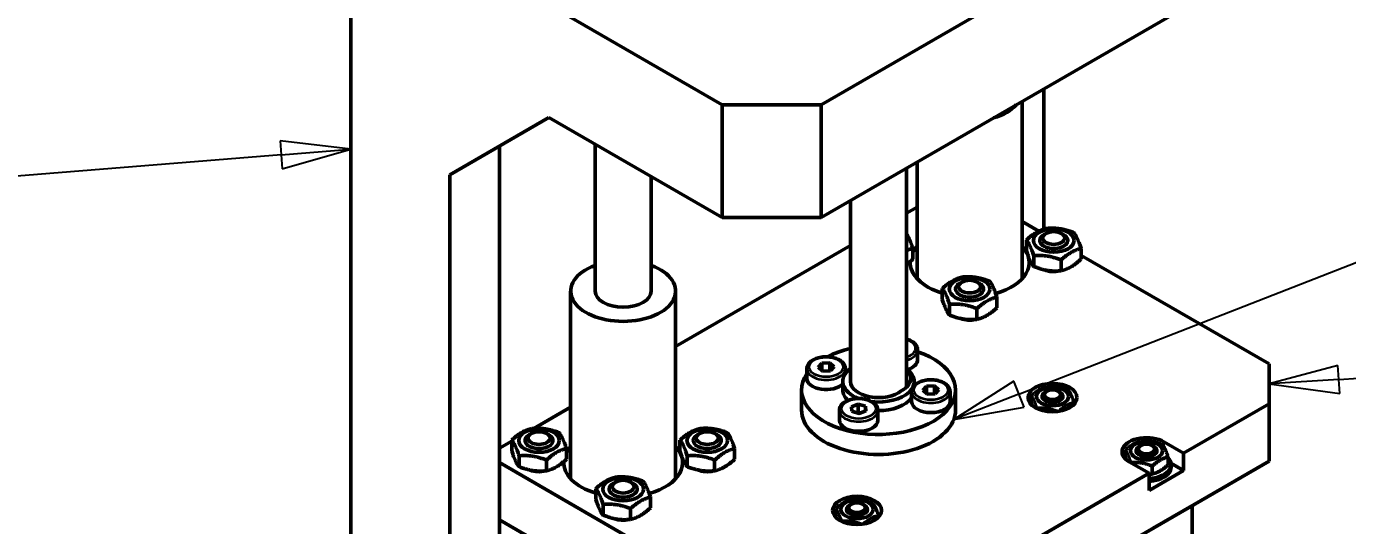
# Model space of a CAD drawing. Header units: millimetres. Extents: x -1205 to 1680, y -1175 to 1188.
# Drawn here: x 1182.7 to 1371.4, y 898.4 to 969.7 of the extents above; entities that cross this region are included whole.
import ezdxf

# ---------------------------------------------------------------- set-up
doc = ezdxf.new("R2010")
doc.units = ezdxf.units.MM
doc.header["$LTSCALE"] = 4
for name, color, linetype, lineweight in [('Symbol (ISO)', 7, 'Continuous', 25), ('Visible (ISO)', 7, 'Continuous', 50), ('Visible Narrow (ISO)', 7, 'Continuous', 35)]:
    doc.layers.add(name, color=color, linetype=linetype, lineweight=lineweight)
doc.styles.add('Note Text (ISO)', font='tahoma.ttf')

# ---------------------------------------------------------------- blocks, each defined once
blk = doc.blocks.new('Balloon2')
at = {"layer": 'Symbol (ISO)'}
for p, q in [((371.47, 236.974), (371.629, 236.974)), ((342.55, 229.828), (366.25, 231.382)), ((342.517, 230.327), (340.055, 229.664)), ((342.582, 229.329), (342.517, 230.327)), ((342.55, 229.828), (340.055, 229.664)), ((340.055, 229.664), (342.582, 229.329)), ((371.47, 226.474), (371.629, 226.474))]:
    blk.add_line(p, q, dxfattribs=at)
at = {"layer": 'Symbol (ISO)', "flags": 128}
blk.add_lwpolyline([(342.517, 230.327), (340.055, 229.664)], dxfattribs=at)
at = {"layer": 'Symbol (ISO)'}
for centre, start, end in [((371.47, 231.724), 90, 270), ((371.629, 231.724), 270, 90)]:
    blk.add_arc(centre, 5.25, start, end, dxfattribs=at)
blk.add_solid([(342.517, 230.327), (340.055, 229.664), (342.582, 229.329), (342.517, 230.327)], dxfattribs=at)
at = {"layer": 'Symbol (ISO)', "insert": (371.55, 231.761), "char_height": 3.5, "attachment_point": 5, "style": 'Note Text (ISO)'}
blk.add_mtext('001', dxfattribs=at)
blk = doc.blocks.new('Balloon3')
at = {"layer": 'Symbol (ISO)'}
for p, q in [((356.622, 227.781), (356.783, 227.781)), ((339.448, 223.85), (336.927, 223.47)), ((339.401, 222.851), (339.448, 223.85)), ((339.424, 223.351), (336.927, 223.47)), ((336.927, 223.47), (339.401, 222.851)), ((339.424, 223.351), (351.394, 222.78)), ((356.622, 217.281), (356.783, 217.281))]:
    blk.add_line(p, q, dxfattribs=at)
at = {"layer": 'Symbol (ISO)', "flags": 128}
blk.add_lwpolyline([(339.448, 223.85), (336.927, 223.47)], dxfattribs=at)
at = {"layer": 'Symbol (ISO)'}
for centre, start, end in [((356.622, 222.531), 90, 270), ((356.783, 222.531), 270, 90)]:
    blk.add_arc(centre, 5.25, start, end, dxfattribs=at)
blk.add_solid([(339.448, 223.85), (336.927, 223.47), (339.401, 222.851), (339.448, 223.85)], dxfattribs=at)
at = {"layer": 'Symbol (ISO)', "insert": (356.702, 222.568), "char_height": 3.5, "attachment_point": 5, "style": 'Note Text (ISO)'}
blk.add_mtext('003', dxfattribs=at)
blk = doc.blocks.new('Balloon6')
at = {"layer": 'Symbol (ISO)'}
for p, q in [((281.331, 241.213), (281.17, 241.213)), ((307.263, 238.048), (304.731, 238.346)), ((304.731, 238.346), (304.811, 237.35)), ((304.771, 237.848), (286.544, 236.382)), ((304.771, 237.848), (307.263, 238.048)), ((304.811, 237.35), (307.263, 238.048)), ((281.331, 230.713), (281.17, 230.713))]:
    blk.add_line(p, q, dxfattribs=at)
at = {"layer": 'Symbol (ISO)', "flags": 128}
blk.add_lwpolyline([(304.811, 237.35), (307.263, 238.048)], dxfattribs=at)
at = {"layer": 'Symbol (ISO)'}
for centre, start, end in [((281.17, 235.963), 90, 270), ((281.331, 235.963), 270, 90)]:
    blk.add_arc(centre, 5.25, start, end, dxfattribs=at)
blk.add_solid([(304.811, 237.35), (307.263, 238.048), (304.731, 238.346), (304.811, 237.35)], dxfattribs=at)
at = {"layer": 'Symbol (ISO)', "insert": (281.251, 236), "char_height": 3.5, "attachment_point": 5, "style": 'Note Text (ISO)'}
blk.add_mtext('002', dxfattribs=at)
blk = doc.blocks.new('Balloon17')
at = {"layer": 'Symbol (ISO)'}
for p, q in [((359.068, 245.454), (361.854, 245.454)), ((331.122, 229.303), (354.185, 238.299)), ((359.068, 234.954), (361.854, 234.954)), ((330.94, 229.769), (328.793, 228.395)), ((331.304, 228.837), (330.94, 229.769)), ((331.122, 229.303), (328.793, 228.395)), ((328.793, 228.395), (331.304, 228.837))]:
    blk.add_line(p, q, dxfattribs=at)
at = {"layer": 'Symbol (ISO)', "flags": 128}
blk.add_lwpolyline([(330.94, 229.769), (328.793, 228.395)], dxfattribs=at)
at = {"layer": 'Symbol (ISO)'}
for centre, start, end in [((359.068, 240.204), 90, 270), ((361.854, 240.204), 270, 90)]:
    blk.add_arc(centre, 5.25, start, end, dxfattribs=at)
blk.add_solid([(330.94, 229.769), (328.793, 228.395), (331.304, 228.837), (330.94, 229.769)], dxfattribs=at)
at = {"layer": 'Symbol (ISO)', "insert": (360.461, 240.24), "char_height": 3.5, "attachment_point": 5, "style": 'Note Text (ISO)'}
blk.add_mtext('1004', dxfattribs=at)

msp = doc.modelspace()

# ---------------------------------------------------------------- linework, layer by layer
at = {"layer": 'Visible (ISO)'}
for p, q in [((1366.938, 999.373), (1296.227, 958.548)), ((1229.052, 983.17), (1229.052, 827.909)), ((1239.658, 983.043), (1282.085, 958.548)), ((1296.227, 942.422), (1366.938, 983.247)), ((1328.047, 960.793), (1328.047, 940.768)), ((1324.94, 933.697), (1324.94, 959)), ((1296.227, 958.548), (1282.085, 958.548)), ((1282.085, 958.548), (1282.085, 942.422)), ((1296.227, 942.422), (1296.227, 958.548)), ((1257.336, 956.711), (1243.194, 948.546)), ((1257.336, 956.711), (1282.085, 942.422)), ((1250.265, 952.628), (1250.265, 852.199)), ((1263.943, 931.924), (1263.943, 952.897)), ((1308.428, 918.235), (1308.428, 949.466)), ((1309.94, 933.697), (1309.94, 950.339)), ((1243.194, 848.117), (1243.194, 948.546)), ((1271.943, 931.924), (1271.943, 948.278)), ((1300.428, 919.024), (1300.428, 944.848)), ((1308.428, 943.051), (1309.94, 943.924)), ((1282.085, 942.422), (1296.227, 942.422)), ((1324.94, 941.883), (1327.348, 940.492)), ((1328.35, 940.147), (1328.047, 939.971)), ((1330.572, 940.147), (1330.875, 939.971)), ((1275.443, 924.007), (1300.428, 938.432)), ((1325.557, 937.684), (1325.557, 939.221)), ((1309.323, 936.476), (1309.323, 938.013)), ((1326.603, 935.43), (1326.603, 936.967)), ((1330.507, 934.826), (1330.507, 936.363)), ((1333.365, 936.476), (1333.365, 938.013)), ((1333.365, 937.019), (1360.22, 921.514)), ((1316.33, 933.207), (1316.026, 933.031)), ((1318.551, 933.207), (1318.854, 933.031)), ((1260.443, 905.12), (1260.443, 931.924)), ((1275.443, 905.12), (1275.443, 931.924)), ((1313.536, 930.744), (1313.536, 932.281)), ((1321.344, 929.536), (1321.344, 931.073)), ((1314.582, 928.49), (1314.582, 930.027)), ((1318.486, 927.886), (1318.486, 929.423)), ((1310.02, 923.505), (1310.02, 922.117)), ((1295.797, 921.036), (1296.318, 921.631)), ((1296.318, 921.631), (1297.471, 921.668)), ((1296.318, 920.576), (1296.318, 921.631)), ((1297.471, 921.668), (1298.103, 921.11)), ((1297.471, 920.512), (1297.471, 921.668)), ((1360.22, 921.514), (1360.22, 915.798)), ((1294.2, 920.828), (1294.2, 919.44)), ((1296.429, 920.478), (1295.797, 921.036)), ((1297.582, 920.515), (1296.429, 920.478)), ((1298.103, 921.11), (1297.582, 920.515)), ((1299.7, 920.828), (1299.7, 920.128)), ((1293.428, 914.942), (1293.428, 917.8)), ((1299.328, 917.8), (1299.328, 919.024)), ((1309.156, 917.547), (1309.156, 916.159)), ((1309.528, 918.42), (1309.528, 919.024)), ((1310.753, 917.755), (1311.274, 918.35)), ((1311.385, 917.197), (1310.753, 917.755)), ((1311.274, 918.35), (1312.427, 918.387)), ((1311.274, 918.35), (1311.274, 917.295)), ((1312.427, 918.387), (1313.059, 917.829)), ((1312.427, 917.23), (1312.427, 918.387)), ((1313.059, 917.829), (1312.538, 917.234)), ((1314.656, 917.547), (1314.656, 916.159)), ((1315.428, 914.942), (1315.428, 917.8)), ((1328.44, 917.612), (1328.224, 917.487)), ((1330.128, 917.612), (1330.345, 917.487)), ((1300.556, 915.416), (1301.522, 915.781)), ((1301.522, 915.781), (1302.553, 915.48)), ((1301.522, 914.556), (1301.522, 915.781)), ((1302.553, 915.48), (1302.617, 914.814)), ((1302.553, 915.48), (1302.553, 914.79)), ((1312.538, 917.234), (1311.385, 917.197)), ((1326.217, 915.802), (1326.217, 916.937)), ((1327.784, 916.875), (1327.784, 916.875)), ((1330.784, 916.875), (1330.784, 916.875)), ((1332.351, 915.744), (1332.351, 915.988)), ((1360.22, 915.798), (1348.023, 908.756)), ((1360.22, 915.798), (1360.22, 907.633)), ((1255.195, 912.317), (1260.443, 915.347)), ((1298.836, 914.87), (1298.836, 913.482)), ((1300.62, 914.75), (1300.556, 915.416)), ((1301.65, 914.449), (1300.62, 914.75)), ((1302.617, 914.814), (1301.65, 914.449)), ((1304.336, 914.87), (1304.336, 913.482)), ((1250.265, 909.471), (1252.018, 910.483)), ((1252.018, 909.107), (1252.018, 910.643)), ((1254.811, 911.569), (1254.508, 911.394)), ((1257.032, 911.569), (1257.336, 911.394)), ((1276.06, 909.107), (1276.06, 910.643)), ((1278.853, 911.569), (1278.549, 911.394)), ((1281.074, 911.569), (1281.378, 911.394)), ((1341.876, 909.856), (1341.659, 909.73)), ((1343.563, 909.856), (1343.78, 909.73)), ((1345.194, 910.389), (1348.023, 908.756)), ((1253.064, 906.853), (1253.064, 908.39)), ((1259.826, 907.899), (1259.826, 909.436)), ((1277.106, 906.853), (1277.106, 908.39)), ((1283.867, 907.899), (1283.867, 909.436)), ((1339.652, 908.046), (1339.652, 909.18)), ((1341.219, 909.118), (1341.219, 909.118)), ((1344.219, 909.118), (1344.219, 909.118)), ((1345.787, 907.097), (1345.787, 908.231)), ((1348.023, 908.756), (1348.023, 906.307)), ((1293.045, 882.73), (1250.265, 907.429)), ((1256.968, 906.249), (1256.968, 907.786)), ((1281.01, 906.249), (1281.01, 907.786)), ((1360.22, 907.633), (1302.945, 874.565)), ((1343.073, 905.898), (1340.244, 907.531)), ((1340.474, 907.399), (1340.474, 907.409)), ((1348.023, 906.307), (1343.073, 903.449)), ((1343.541, 905.8), (1343.541, 906.934)), ((1346.202, 907.358), (1348.023, 906.307)), ((1346.219, 907.158), (1346.219, 906.75)), ((1266.832, 904.629), (1266.529, 904.454)), ((1269.053, 904.629), (1269.357, 904.454)), ((1343.073, 905.898), (1320.092, 892.63)), ((1343.073, 903.449), (1343.073, 905.898)), ((1264.039, 902.167), (1264.039, 903.703)), ((1271.846, 900.959), (1271.846, 902.495)), ((1265.085, 899.913), (1265.085, 901.449)), ((1268.989, 899.309), (1268.989, 900.845)), ((1298.286, 899.677), (1298.286, 900.811)), ((1299.854, 900.749), (1299.854, 900.749)), ((1300.51, 901.487), (1300.293, 901.361)), ((1302.197, 901.487), (1302.414, 901.361)), ((1302.854, 900.749), (1302.854, 900.749)), ((1343.603, 898.04), (1349.26, 901.306)), ((1349.26, 894.774), (1349.26, 901.306)), ((1293.045, 874.565), (1250.265, 899.264)), ((1304.421, 899.618), (1304.421, 899.862))]:
    msp.add_line(p, q, dxfattribs=at)
for centre, major_axis, start_param, end_param in [((1317.44, 960.502), (7.5, 0), 5.1878695, 5.8077048), ((1317.44, 936.007), (-8.5, 0), 5.793228, 5.9818793), ((1317.44, 936.007), (8.5, 0), 5.1661284, 6.7731426), ((1329.461, 939.155), (-2, 0), 5.4977871, 10.2101761), ((1267.943, 931.924), (-7.5, 0), 5.2749252, 10.433038), ((1317.44, 936.007), (-8.5, 0), 6.2551735, 7.3768153), ((1329.44, 936.007), (-2.25, 0), 0.9455877, 1.9735268), ((1317.44, 932.215), (-2, 0), 5.4977871, 10.2101761), ((1267.943, 931.924), (4, 0), 3.1415927, 6.2831853), ((1317.44, 929.078), (-2.25, 0), 0.9926425, 1.9430168), ((1304.428, 917.8), (-11, 0), 5.9063737, 10.4623179), ((1304.428, 917.8), (-11, 0), 5.0845575, 5.4405017), ((1307.27, 922.117), (2.75, 0), 5.2137633, 6.2831853), ((1296.95, 919.44), (-2.75, 0), 0, 2.6155976), ((1304.428, 919.024), (-5.1, 0), 5.6139781, 7.2597823), ((1304.428, 919.024), (5.1, 0), 4.5221524, 6.9523925), ((1304.428, 919.024), (5, 0), 0.532271, 0.6435011), ((1304.428, 917.8), (-5.1, 0), 0, 0.5358108), ((1304.428, 919.024), (-4, 0), 0, 2.5213178), ((1329.284, 916.875), (-1.5, 0), 5.484474, 10.2234892), ((1329.284, 916.875), (-1.5, 0), 5.4977871, 10.2101761), ((1304.428, 917.8), (5.1, 0), 4.6943991, 5.8990195), ((1311.906, 916.159), (2.75, 0), 3.1415927, 6.2831853), ((1304.428, 914.942), (-11, 0), 0, 3.1415927), ((1301.586, 913.482), (2.75, 0), 3.1415927, 6.2831853), ((1255.922, 910.578), (-2, 0), 5.4977871, 10.2101761), ((1279.964, 910.578), (-2, 0), 5.4977871, 10.2101761), ((1342.719, 908.96), (-3.5, 0), 3.9269908, 7.0685835), ((1267.943, 907.429), (-8.5, 0), 5.793228, 5.9818793), ((1267.943, 907.429), (8.5, 0), 5.1661284, 6.7731426), ((1342.719, 907.158), (-3.5, 0), 5.7806213, 5.8210887), ((1342.719, 909.118), (-1.5, 0), 5.484474, 10.2234892), ((1342.719, 909.118), (-1.5, 0), 5.4977871, 10.2101761), ((1342.719, 907.158), (3.5, 0), 4.8135768, 6.7857493), ((1255.943, 907.429), (-2.25, 0), 0.9699102, 1.9821035), ((1267.943, 907.429), (-8.5, 0), 6.2551735, 7.3768153), ((1279.943, 907.429), (-2.25, 0), 0.9455877, 1.9735268), ((1342.719, 906.75), (3.5, 0), 4.8135768, 6.2831853), ((1267.943, 903.637), (-2, 0), 5.4977871, 10.2101761), ((1301.354, 900.749), (-1.5, 0), 5.484474, 10.2234892), ((1301.354, 900.749), (-1.5, 0), 5.4977871, 10.2101761), ((1267.943, 900.501), (-2.25, 0), 0.9926425, 1.9430168), ((1301.354, 898.789), (-3.5, 0), 5.7806213, 5.8210887), ((1301.354, 898.789), (-3.5, 0), 3.6036892, 3.6441567)]:
    msp.add_ellipse(centre, major_axis=major_axis, ratio=0.5773503, start_param=start_param, end_param=end_param, dxfattribs=at)
for centre, major_axis in [((1329.461, 939.155), (2.9, 0)), ((1329.461, 939.506), (1.571, 0)), ((1317.44, 932.215), (2.9, 0)), ((1317.44, 932.565), (1.571, 0)), ((1329.284, 916.717), (3.5, 0)), ((1329.284, 916.875), (2.3, 0)), ((1329.284, 917.125), (1.193, 0)), ((1255.922, 910.578), (2.9, 0)), ((1255.922, 910.928), (1.571, 0)), ((1279.964, 910.578), (2.9, 0)), ((1279.964, 910.928), (1.571, 0)), ((1342.719, 909.118), (2.3, 0)), ((1342.719, 909.368), (1.193, 0)), ((1267.943, 903.637), (2.9, 0)), ((1267.943, 903.988), (1.571, 0)), ((1301.354, 900.591), (-3.5, 0)), ((1301.354, 900.749), (2.3, 0)), ((1301.354, 900.999), (1.193, 0))]:
    msp.add_ellipse(centre, major_axis=major_axis, ratio=0.5773503, dxfattribs=at)
for points, weights in [([(1308.428, 940.063), (1308.861, 939.43), (1309.323, 938.013)], [1.03535788784, 1.13434256693, 1]), ([(1325.557, 939.221), (1326.986, 940.522), (1328.415, 940.871)], [1, 1.15470053838, 1]), ([(1328.415, 940.871), (1330.367, 941.045), (1332.319, 940.267)], [1, 1.15470053838, 1]), ([(1332.319, 940.267), (1332.842, 939.616), (1333.365, 938.013)], [1, 1.15470053838, 1]), ([(1326.603, 936.967), (1326.08, 938.57), (1325.557, 939.221)], [1, 1.15470053838, 1]), ([(1309.323, 938.013), (1308.848, 937.897), (1308.428, 937.713)], [1, 1.04657939551, 1.06510924305]), ([(1308.428, 935.742), (1308.848, 936.044), (1309.323, 936.476)], [1.06510924305, 1.04657939551, 1]), ([(1325.557, 937.684), (1326.08, 936.081), (1326.603, 935.43)], [1, 1.15470053838, 1]), ([(1330.507, 936.363), (1328.555, 937.141), (1326.603, 936.967)], [1, 1.15470053838, 1]), ([(1333.365, 938.013), (1331.936, 937.664), (1330.507, 936.363)], [1, 1.15470053838, 1]), ([(1330.507, 934.826), (1331.936, 935.175), (1333.365, 936.476)], [1, 1.15470053838, 1]), ([(1326.603, 935.43), (1328.555, 934.652), (1330.507, 934.826)], [1, 1.15470053838, 1]), ([(1313.536, 932.281), (1314.965, 933.582), (1316.394, 933.931)], [1, 1.15470053838, 1]), ([(1316.394, 933.931), (1318.346, 934.105), (1320.298, 933.327)], [1, 1.15470053838, 1]), ([(1320.298, 933.327), (1320.821, 932.676), (1321.344, 931.073)], [1, 1.15470053838, 1]), ([(1314.582, 930.027), (1314.059, 931.63), (1313.536, 932.281)], [1, 1.15470053838, 1]), ([(1313.536, 930.744), (1314.059, 929.141), (1314.582, 928.49)], [1, 1.15470053838, 1]), ([(1321.344, 931.073), (1319.915, 930.724), (1318.486, 929.423)], [1, 1.15470053838, 1]), ([(1318.486, 929.423), (1316.534, 930.201), (1314.582, 930.027)], [1, 1.15470053838, 1]), ([(1318.486, 927.886), (1319.915, 928.235), (1321.344, 929.536)], [1, 1.15470053838, 1]), ([(1314.582, 928.49), (1316.534, 927.712), (1318.486, 927.886)], [1, 1.15470053838, 1]), ([(1308.428, 918.235), (1308.428, 918.22), (1308.428, 918.206)], [0.992880020069, 0.993627720733, 0.99440764039]), ([(1326.217, 916.937), (1327.34, 917.959), (1328.462, 918.233)], [1, 1.15470053838, 1]), ([(1328.462, 918.233), (1329.996, 918.37), (1331.53, 917.758)], [1, 1.15470053838, 1]), ([(1331.53, 917.758), (1331.941, 917.247), (1332.351, 915.988)], [1, 1.15470053838, 1]), ([(1327.038, 915.167), (1326.628, 916.426), (1326.217, 916.937)], [1.00014446678, 1.15462827123, 1]), ([(1326.217, 915.802), (1326.232, 915.757), (1326.246, 915.714)], [1, 1.00482496146, 1.00934895107]), ([(1332.351, 915.988), (1331.26, 915.721), (1330.188, 914.765)], [1, 1.14976940006, 1.00954791283]), ([(1301.522, 914.556), (1301.484, 914.531), (1301.448, 914.508)], [1, 1.01055168863, 1.01966397526]), ([(1301.695, 914.466), (1301.612, 914.506), (1301.522, 914.556)], [1.0403364371, 1.02384298113, 1]), ([(1329.988, 914.737), (1328.528, 915.298), (1327.041, 915.166)], [1.01012147728, 1.14938089829, 1.0001748302]), ([(1252.018, 910.643), (1253.447, 911.945), (1254.876, 912.293)], [1, 1.15470053838, 1]), ([(1254.876, 912.293), (1256.828, 912.468), (1258.78, 911.689)], [1, 1.15470053838, 1]), ([(1258.78, 911.689), (1259.303, 911.039), (1259.826, 909.436)], [1, 1.15470053838, 1]), ([(1276.06, 910.643), (1277.489, 911.945), (1278.918, 912.293)], [1, 1.15470053838, 1]), ([(1278.918, 912.293), (1280.869, 912.468), (1282.821, 911.689)], [1, 1.15470053838, 1]), ([(1282.821, 911.689), (1283.344, 911.039), (1283.867, 909.436)], [1, 1.15470053838, 1]), ([(1253.064, 908.39), (1252.541, 909.993), (1252.018, 910.643)], [1, 1.15470053838, 1]), ([(1277.106, 908.39), (1276.583, 909.993), (1276.06, 910.643)], [1, 1.15470053838, 1]), ([(1339.652, 909.18), (1340.775, 910.202), (1341.897, 910.476)], [1, 1.15470053838, 1]), ([(1341.897, 910.476), (1343.431, 910.613), (1344.965, 910.002)], [1, 1.15470053838, 1]), ([(1344.965, 910.002), (1345.376, 909.491), (1345.787, 908.231)], [1, 1.15470053838, 1]), ([(1252.018, 909.107), (1252.541, 907.504), (1253.064, 906.853)], [1, 1.15470053838, 1]), ([(1256.968, 907.786), (1255.016, 908.564), (1253.064, 908.39)], [1, 1.15470053838, 1]), ([(1259.826, 909.436), (1258.397, 909.087), (1256.968, 907.786)], [1, 1.15470053838, 1]), ([(1276.06, 909.107), (1276.583, 907.504), (1277.106, 906.853)], [1, 1.15470053838, 1]), ([(1281.01, 907.786), (1279.058, 908.564), (1277.106, 908.39)], [1, 1.15470053838, 1]), ([(1283.867, 909.436), (1282.438, 909.087), (1281.01, 907.786)], [1, 1.15470053838, 1]), ([(1340.474, 907.409), (1340.063, 908.669), (1339.652, 909.18)], [1, 1.15470053838, 1]), ([(1339.652, 908.046), (1339.667, 908), (1339.681, 907.957)], [1, 1.00482496146, 1.00934895107]), ([(1345.787, 908.231), (1344.664, 907.957), (1343.541, 906.934)], [1, 1.15470053838, 1]), ([(1253.064, 906.853), (1255.016, 906.075), (1256.968, 906.249)], [1, 1.15470053838, 1]), ([(1256.968, 906.249), (1258.397, 906.598), (1259.826, 907.899)], [1, 1.15470053838, 1]), ([(1277.106, 906.853), (1279.058, 906.075), (1281.01, 906.249)], [1, 1.15470053838, 1]), ([(1281.01, 906.249), (1282.438, 906.598), (1283.867, 907.899)], [1, 1.15470053838, 1]), ([(1343.541, 906.934), (1342.008, 907.546), (1340.474, 907.409)], [1, 1.15470053838, 1]), ([(1343.541, 905.8), (1344.664, 906.074), (1345.787, 907.097)], [1, 1.15470053838, 1]), ([(1264.039, 903.703), (1265.468, 905.004), (1266.897, 905.353)], [1, 1.15470053838, 1]), ([(1266.897, 905.353), (1268.849, 905.527), (1270.8, 904.749)], [1, 1.15470053838, 1]), ([(1270.8, 904.749), (1271.323, 904.099), (1271.846, 902.495)], [1, 1.15470053838, 1]), ([(1343.073, 905.773), (1343.299, 905.779), (1343.541, 905.8)], [1.03719869149, 1.02162114446, 1]), ([(1265.085, 901.449), (1264.562, 903.053), (1264.039, 903.703)], [1, 1.15470053838, 1]), ([(1271.846, 902.495), (1270.418, 902.147), (1268.989, 900.845)], [1, 1.15470053838, 1]), ([(1264.039, 902.167), (1264.562, 900.563), (1265.085, 899.913)], [1, 1.15470053838, 1]), ([(1268.989, 900.845), (1267.037, 901.624), (1265.085, 901.449)], [1, 1.15470053838, 1]), ([(1268.989, 899.309), (1270.418, 899.658), (1271.846, 900.959)], [1, 1.15470053838, 1]), ([(1298.286, 900.811), (1299.409, 901.833), (1300.532, 902.107)], [1, 1.15470053838, 1]), ([(1299.108, 899.041), (1298.697, 900.3), (1298.286, 900.811)], [1.00014446678, 1.15462827123, 1]), ([(1300.532, 902.107), (1302.065, 902.244), (1303.599, 901.633)], [1, 1.15470053838, 1]), ([(1303.599, 901.633), (1304.01, 901.121), (1304.421, 899.862)], [1, 1.15470053838, 1]), ([(1265.085, 899.913), (1267.037, 899.135), (1268.989, 899.309)], [1, 1.15470053838, 1]), ([(1298.286, 899.677), (1298.301, 899.631), (1298.316, 899.588)], [1, 1.00482496146, 1.00934895107]), ([(1302.057, 898.612), (1300.597, 899.173), (1299.11, 899.04)], [1.01012147728, 1.14938089829, 1.0001748302]), ([(1304.421, 899.862), (1303.329, 899.595), (1302.257, 898.639)], [1, 1.14976940006, 1.00954791283])]:
    msp.add_rational_spline(points, weights, degree=2, dxfattribs=at)
for points, knots in [([(1308.428, 925.065), (1308.59, 925.019), (1308.745, 924.963), (1309.133, 924.79), (1309.349, 924.656), (1309.7, 924.343), (1309.837, 924.164), (1309.986, 923.82), (1310.02, 923.663), (1310.02, 923.505)], [4.1757668, 4.1757668, 4.1757668, 4.1757668, 4.3787922, 4.3787922, 4.7174445, 4.7174445, 5.0470441, 5.0470441, 5.2915522, 5.2915522, 5.2915522, 5.2915522]), ([(1294.2, 920.828), (1294.2, 921), (1294.24, 921.17), (1294.395, 921.5), (1294.515, 921.656), (1294.832, 921.95), (1295.036, 922.084), (1295.505, 922.306), (1295.771, 922.393), (1296.33, 922.51), (1296.623, 922.541), (1297.21, 922.545), (1297.503, 922.519), (1298.063, 922.411), (1298.33, 922.329), (1298.813, 922.113), (1299.029, 921.979), (1299.38, 921.666), (1299.517, 921.488), (1299.666, 921.143), (1299.7, 920.986), (1299.7, 920.828)], [3.7207558, 3.7207558, 3.7207558, 3.7207558, 3.9865502, 3.9865502, 4.2761747, 4.2761747, 4.6042696, 4.6042696, 4.9429805, 4.9429805, 5.2791137, 5.2791137, 5.6136731, 5.6136731, 5.9495885, 5.9495885, 6.2882408, 6.2882408, 6.6178404, 6.6178404, 6.8623485, 6.8623485, 6.8623485, 6.8623485]), ([(1308.736, 920.489), (1308.897, 920.246), (1308.996, 919.991), (1309.064, 919.483), (1309.038, 919.234), (1308.907, 918.857), (1308.845, 918.728), (1308.644, 918.422), (1308.491, 918.253), (1308.126, 917.945), (1307.917, 917.806), (1307.683, 917.682)], [-0.53104911, -0.53104911, -0.53104911, -0.53104911, -0.39497558, -0.39497558, -0.26516254, -0.26516254, -0.19416249, -0.19416249, -0.0952063, -0.0952063, -0.000001, -0.000001, -0.000001, -0.000001]), ([(1309.156, 917.547), (1309.156, 917.718), (1309.197, 917.889), (1309.352, 918.218), (1309.472, 918.375), (1309.788, 918.669), (1309.993, 918.802), (1310.461, 919.024), (1310.727, 919.111), (1311.286, 919.229), (1311.58, 919.259), (1312.166, 919.264), (1312.459, 919.237), (1313.019, 919.129), (1313.286, 919.048), (1313.769, 918.832), (1313.985, 918.698), (1314.336, 918.385), (1314.473, 918.206), (1314.622, 917.862), (1314.656, 917.705), (1314.656, 917.547)], [0.5791632, 0.5791632, 0.5791632, 0.5791632, 0.8449576, 0.8449576, 1.1345821, 1.1345821, 1.462677, 1.462677, 1.8013878, 1.8013878, 2.137521, 2.137521, 2.4720804, 2.4720804, 2.8079959, 2.8079959, 3.1466481, 3.1466481, 3.4762478, 3.4762478, 3.7207558, 3.7207558, 3.7207558, 3.7207558]), ([(1298.836, 914.87), (1298.836, 915.042), (1298.877, 915.212), (1299.032, 915.541), (1299.152, 915.698), (1299.468, 915.992), (1299.673, 916.125), (1300.141, 916.347), (1300.407, 916.434), (1300.966, 916.552), (1301.26, 916.582), (1301.846, 916.587), (1302.139, 916.56), (1302.699, 916.452), (1302.966, 916.371), (1303.449, 916.155), (1303.665, 916.021), (1304.016, 915.708), (1304.153, 915.529), (1304.302, 915.185), (1304.336, 915.028), (1304.336, 914.87)], [5.2915522, 5.2915522, 5.2915522, 5.2915522, 5.5573465, 5.5573465, 5.846971, 5.846971, 6.175066, 6.175066, 6.5137768, 6.5137768, 6.84991, 6.84991, 7.1844694, 7.1844694, 7.5203849, 7.5203849, 7.8590371, 7.8590371, 8.1886368, 8.1886368, 8.4331448, 8.4331448, 8.4331448, 8.4331448])]:
    msp.add_open_spline(points, degree=3, knots=knots, dxfattribs=at)
msp.add_rational_spline([(1308.428, 920.434), (1308.524, 920.352), (1308.612, 920.266), (1308.852, 920.033), (1309.024, 919.777)], [0.990929680425, 0.994942161159, 1, 0.986320830201, 0.980288017884], degree=2, knots=[0.1210739956, 0.1210739956, 0.1210739956, 0.1222222222, 0.1222222222, 0.1253276566, 0.1253276566, 0.1253276566], dxfattribs=at)
at = {"layer": 'Visible Narrow (ISO)'}
msp.add_line((1345.194, 909.666), (1345.194, 910.389), dxfattribs=at)
for centre, major_axis, start_param, end_param in [((1307.27, 923.75), (2.45, 0), 5.2048067, 7.3615639), ((1307.27, 923.505), (2.75, 0), 5.1471395, 6.2831853), ((1296.95, 920.828), (-2.75, 0), 0, 3.1415927), ((1311.906, 917.547), (-2.75, 0), 0, 3.1415927), ((1301.586, 914.87), (-2.75, 0), 0, 3.1415927)]:
    msp.add_ellipse(centre, major_axis=major_axis, ratio=0.5773503, start_param=start_param, end_param=end_param, dxfattribs=at)
for centre, major_axis in [((1296.95, 921.073), (-2.45, 0)), ((1311.906, 917.792), (2.45, 0)), ((1301.586, 915.115), (-2.45, 0))]:
    msp.add_ellipse(centre, major_axis=major_axis, ratio=0.5773503, dxfattribs=at)

# ---------------------------------------------------------------- block references
at = {"layer": 'Symbol (ISO)', "xscale": 4, "yscale": 4, "zscale": 4}
for name in ['Balloon17', 'Balloon6', 'Balloon2', 'Balloon3']:
    msp.add_blockref(name, (0, 0), dxfattribs=at)

doc.saveas('drawing.dxf')
